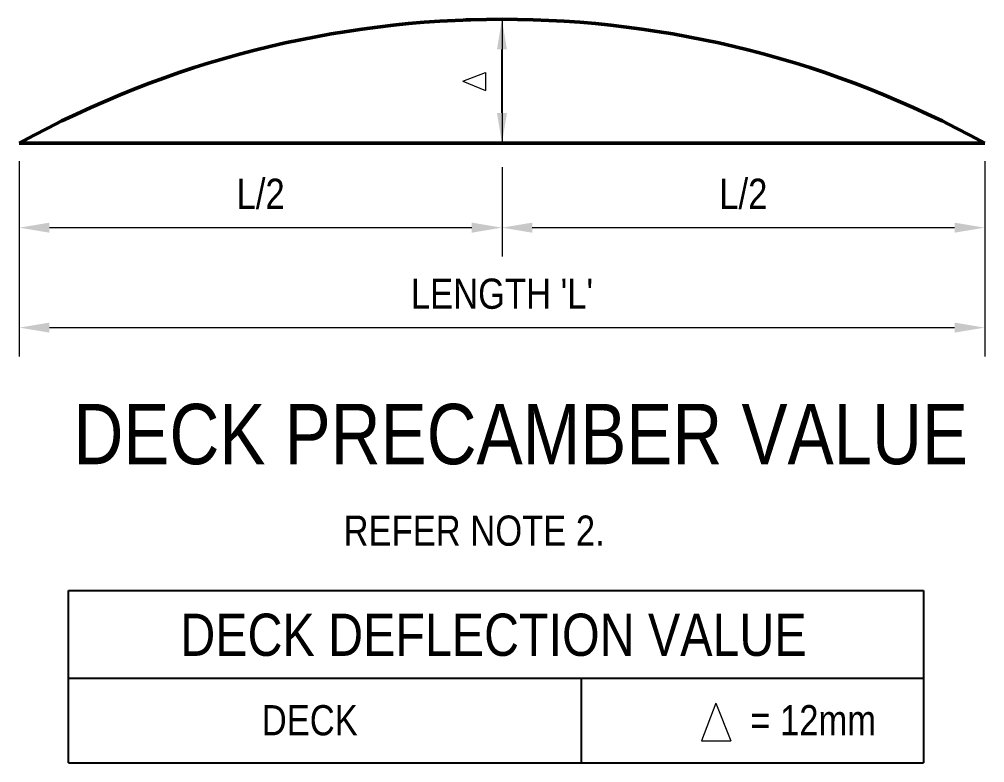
# Model space of a CAD drawing. Header units: metres. Extents: x 564 to 663, y 0 to 1694.
# Drawn here: x 662.8431 to 662.9231, y 0.1052 to 0.1668 of the extents above; entities that cross this region are included whole.
import ezdxf

# ---------------------------------------------------------------- set-up
doc = ezdxf.new("R2010")
doc.units = ezdxf.units.M
doc.layers.get('Defpoints').update_dxf_attribs({"color": 41})
for name, color, linetype, lineweight in [('D-BDGE', 7, 'Continuous', 13), ('D-ENHA-TEXT', 7, 'Continuous', 9), ('D-ENHA-TEXT-DIMS', 7, 'Continuous', 9)]:
    doc.layers.add(name, color=color, linetype=linetype, lineweight=lineweight)
doc.styles.add('Arial Narrow_2', font='ARIALN.TTF', dxfattribs={"height": 0.0025})
doc.styles.add('Arial Narrow_6', font='ARIALN.TTF', dxfattribs={"height": 0.0035})
doc.styles.add('Arial Narrow_7', font='ARIALN.TTF', dxfattribs={"height": 0.005})
doc.dimstyles.new('Dimension_Standard_O__mm__6', dxfattribs={"dimscale": 0.3048, "dimtxt": 0.002558577434045649, "dimasz": 0.008202099737532808, "dimexe": 0.007874015748031494, "dimexo": 0.004921259842519685, "dimgap": 0.004921259842519685, "dimtad": 1, "dimdec": 0, "dimlfac": 1000, "dimzin": 0, "dimdsep": 46, "dimtxsty": 'Arial Narrow_2', "dimsah": 1, "dimcen": 0.09, "dimaunit": 1, "dimadec": 4, "dimazin": 0, "dimtfac": 1, "dimtdec": 4, "dimtix": 1, "dimtmove": 0, "dimatfit": 3, "dimfxl": 1, "dimtvp": 1, "dimtfill": 1, "dimtolj": 1, "dimtzin": 0, "dimlwd": 18, "dimlwe": 18, "dimarcsym": 2})
doc.dimstyles.new('Dimension_Standard_T_REO', dxfattribs={"dimscale": 0.3048, "dimtxt": 0.002558577434045649, "dimasz": 0.008202099737532808, "dimexe": 0.00984251968503937, "dimexo": 0.0625, "dimgap": 0.003280839895013123, "dimtad": 1, "dimdec": 0, "dimlfac": 1000, "dimzin": 0, "dimdsep": 46, "dimtxsty": 'Arial Narrow_2', "dimsah": 1, "dimcen": 0.09, "dimaunit": 1, "dimadec": 4, "dimazin": 0, "dimtfac": 1, "dimtdec": 4, "dimtix": 1, "dimtmove": 0, "dimatfit": 3, "dimfxl": 0.00984251968503937, "dimfxlon": 1, "dimtvp": 1, "dimtolj": 1, "dimtzin": 0, "dimlwd": 25, "dimlwe": 25, "dimarcsym": 2})

# ---------------------------------------------------------------- blocks, each defined once
blk = doc.blocks.new('DIMBLOCK13-DRG-2871091 - DECK PRECAMBER VALUE')
at = {"layer": 'D-ENHA-TEXT-DIMS', "color": 0, "lineweight": 25, "transparency": 16777216}
for p, q in [((662.8830892081771, 0.166838725337308), (662.8800892081771, 0.166838725337308)), ((662.8830892081771, 0.164338725337308), (662.8830892081771, 0.1590764712382349)), ((662.8830892081771, 0.1565764712382349), (662.8800892081771, 0.1565764712382349))]:
    blk.add_line(p, q, dxfattribs=at)
at = {"layer": 'D-ENHA-TEXT-DIMS', "color": 0, "transparency": 16777216}
for points in [[(662.8826725415105, 0.164338725337308), (662.8835058748438, 0.164338725337308), (662.8830892081771, 0.166838725337308)], [(662.8826725415105, 0.1590764712382349), (662.8835058748438, 0.1590764712382349), (662.8830892081771, 0.1565764712382349)]]:
    blk.add_solid(points, dxfattribs=at)
at = {"layer": 'Defpoints', "color": 0, "transparency": 16777216}
for p in [(662.8860892081767, 0.166838725337308), (662.8830892081771, 0.1565764712382349), (662.8860892081767, 0.1565764712382349)]:
    blk.add_point(p, dxfattribs=at)
at = {"layer": 'D-ENHA-TEXT-DIMS', "color": 0, "lineweight": 25, "transparency": 16777216, "insert": (662.8806047265945, 0.1617075982875837), "char_height": 0.0025, "attachment_point": 5, "rotation": 90, "style": 'Arial Narrow_2'}
blk.add_mtext('\\A1;\u200e', dxfattribs=at)
blk = doc.blocks.new('DIMBLOCK14-DRG-2871091 - DECK PRECAMBER VALUE')
at = {"layer": 'D-ENHA-TEXT-DIMS', "color": 0, "lineweight": 18, "transparency": 16777216}
for p, q in [((662.8430926916224, 0.1550764712382347), (662.8430926916224, 0.1471678355496763)), ((662.8830926916223, 0.1545764712382349), (662.8830926916223, 0.1471678355496763)), ((662.8455926916224, 0.1495678355496763), (662.8805926916223, 0.1495678355496763))]:
    blk.add_line(p, q, dxfattribs=at)
at = {"layer": 'D-ENHA-TEXT-DIMS', "color": 0, "transparency": 16777216}
for points in [[(662.8455926916224, 0.149984502216343), (662.8455926916224, 0.1491511688830097), (662.8430926916224, 0.1495678355496763)], [(662.8805926916223, 0.149984502216343), (662.8805926916223, 0.1491511688830097), (662.8830926916223, 0.1495678355496763)]]:
    blk.add_solid(points, dxfattribs=at)
at = {"layer": 'Defpoints', "color": 0, "transparency": 16777216}
for p in [(662.8430926916224, 0.1565764712382347), (662.8830926916223, 0.1560764712382349), (662.8830926916223, 0.1495678355496763)]:
    blk.add_point(p, dxfattribs=at)
at = {"layer": 'D-ENHA-TEXT-DIMS', "color": 0, "lineweight": 18, "transparency": 16777216, "insert": (662.8630926916223, 0.152359615904383), "char_height": 0.0025, "width": 0.004776011210218545, "attachment_point": 5, "style": 'Arial Narrow_2', "bg_fill": 3, "box_fill_scale": 1.1, "bg_fill_color": 256, "bg_fill_true_color": 13158600, "bg_fill_transparency": 0}
blk.add_mtext('\\A1;L/2', dxfattribs=at)
blk = doc.blocks.new('DIMBLOCK15-DRG-2871091 - DECK PRECAMBER VALUE')
at = {"layer": 'D-ENHA-TEXT-DIMS', "color": 0, "lineweight": 18, "transparency": 16777216}
for p, q in [((662.8830926916223, 0.1545764712382349), (662.8830926916223, 0.1471678355496763)), ((662.9230926916223, 0.155076471238235), (662.9230926916223, 0.1471678355496763)), ((662.8855926916224, 0.1495678355496763), (662.9205926916222, 0.1495678355496763))]:
    blk.add_line(p, q, dxfattribs=at)
at = {"layer": 'D-ENHA-TEXT-DIMS', "color": 0, "transparency": 16777216}
for points in [[(662.8855926916224, 0.149984502216343), (662.8855926916224, 0.1491511688830097), (662.8830926916223, 0.1495678355496763)], [(662.9205926916222, 0.149984502216343), (662.9205926916222, 0.1491511688830097), (662.9230926916223, 0.1495678355496763)]]:
    blk.add_solid(points, dxfattribs=at)
at = {"layer": 'Defpoints', "color": 0, "transparency": 16777216}
for p in [(662.8830926916223, 0.1560764712382349), (662.9230926916223, 0.156576471238235), (662.9230926916223, 0.1495678355496763)]:
    blk.add_point(p, dxfattribs=at)
at = {"layer": 'D-ENHA-TEXT-DIMS', "color": 0, "lineweight": 18, "transparency": 16777216, "insert": (662.9030926916223, 0.152359615904383), "char_height": 0.0025, "width": 0.004776011210218545, "attachment_point": 5, "style": 'Arial Narrow_2', "bg_fill": 3, "box_fill_scale": 1.1, "bg_fill_color": 256, "bg_fill_true_color": 13158600, "bg_fill_transparency": 0}
blk.add_mtext('\\A1;L/2', dxfattribs=at)
blk = doc.blocks.new('DIMBLOCK16-DRG-2871091 - DECK PRECAMBER VALUE')
at = {"layer": 'D-ENHA-TEXT-DIMS', "color": 0, "lineweight": 18, "transparency": 16777216}
for p, q in [((662.8430926916224, 0.1550764712382347), (662.8430926916224, 0.1388839573346832)), ((662.9230926916223, 0.155076471238235), (662.9230926916223, 0.1388839573346832)), ((662.8455926916224, 0.1412839573346832), (662.9205926916222, 0.1412839573346832))]:
    blk.add_line(p, q, dxfattribs=at)
at = {"layer": 'D-ENHA-TEXT-DIMS', "color": 0, "transparency": 16777216}
for points in [[(662.8455926916224, 0.1417006240013499), (662.8455926916224, 0.1408672906680165), (662.8430926916224, 0.1412839573346832)], [(662.9205926916222, 0.1417006240013499), (662.9205926916222, 0.1408672906680165), (662.9230926916223, 0.1412839573346832)]]:
    blk.add_solid(points, dxfattribs=at)
at = {"layer": 'Defpoints', "color": 0, "transparency": 16777216}
for p in [(662.8430926916224, 0.1565764712382347), (662.9230926916223, 0.156576471238235), (662.9230926916223, 0.1412839573346832)]:
    blk.add_point(p, dxfattribs=at)
at = {"layer": 'D-ENHA-TEXT-DIMS', "color": 0, "lineweight": 18, "transparency": 16777216, "insert": (662.8830926916223, 0.1440774430099901), "char_height": 0.0025, "width": 0.01817808348379099, "attachment_point": 5, "style": 'Arial Narrow_2', "bg_fill": 3, "box_fill_scale": 1.1, "bg_fill_color": 256, "bg_fill_true_color": 13158600, "bg_fill_transparency": 0}
blk.add_mtext("\\A1;LENGTH 'L'", dxfattribs=at)

msp = doc.modelspace()

# ---------------------------------------------------------------- linework, layer by layer
at = {"layer": 'D-BDGE', "lineweight": 9}
msp.add_line((662.8830926916223, 0.1668387253373079), (662.8830926916223, 0.1565764712382349), dxfattribs=at)
at = {"layer": 'D-BDGE', "lineweight": 18}
for p, q in [((662.8798453243662, 0.1617101565797107), (662.881726084751, 0.1624321128499529)), ((662.881726084751, 0.1624321128499529), (662.881726084751, 0.1609502800597415)), ((662.8798453243662, 0.1617101565797107), (662.881726084751, 0.1609502800597415)), ((662.9008125783142, 0.1101448114487324), (662.8996206585074, 0.1070397541939649)), ((662.9008125783142, 0.1101448114487324), (662.9020671028778, 0.1070397541939649)), ((662.8996206585074, 0.1070397541939649), (662.9020671028778, 0.1070397541939649))]:
    msp.add_line(p, q, dxfattribs=at)
at = {"layer": 'D-BDGE', "lineweight": 50}
msp.add_line((662.8430926916224, 0.156576471238235), (662.9230926916223, 0.1565764712382347), dxfattribs=at)
at = {"layer": 'D-BDGE', "lineweight": 25}
for p, q in [((662.8471626368491, 0.1194810527263146), (662.9180278819595, 0.1194810527263146)), ((662.8471626368491, 0.1052188132571775), (662.8471626368491, 0.1194810527263146)), ((662.9180278819595, 0.1194810527263146), (662.9180278819595, 0.1052188132571772)), ((662.8471626368491, 0.1122188132571775), (662.9180278819595, 0.1122188132571773)), ((662.8896626368492, 0.1122188132571773), (662.8896626368492, 0.1052188132571773)), ((662.8471626368491, 0.1052188132571775), (662.9180278819595, 0.1052188132571772))]:
    msp.add_line(p, q, dxfattribs=at)
at = {"layer": 'D-BDGE', "lineweight": 50}
msp.add_arc((662.8830926916223, 0.0837520154034749), 0.0830867099337929, 61.22150277477763, 118.7784972252225, dxfattribs=at)

# ---------------------------------------------------------------- texts
at = {"layer": 'D-ENHA-TEXT', "attachment_point": 1, "bg_fill": 3, "box_fill_scale": 1, "bg_fill_color": 256, "bg_fill_true_color": 13158600, "bg_fill_transparency": 0}
for s, insert, char_height, style in [('DECK PRECAMBER VALUE', (662.8475820898498, 0.1349595932759551), 0.005, 'Arial Narrow_7'), ('REFER NOTE 2.', (662.8699665421584, 0.1257035969610492), 0.0025, 'Arial Narrow_2'), ('DECK DEFLECTION VALUE', (662.8564388982902, 0.1175737751391646), 0.0035, 'Arial Narrow_6'), ('DECK', (662.8631861843511, 0.1099902280117339), 0.0025, 'Arial Narrow_2'), ('= 12mm', (662.9036658820783, 0.1099902280117339), 0.0025, 'Arial Narrow_2')]:
    msp.add_mtext(s, dxfattribs=dict(at, insert=insert, char_height=char_height, style=style))

# ---------------------------------------------------------------- dimensions: what is measured, and where the dimension line sits
at = {"layer": 'D-ENHA-TEXT-DIMS', "lineweight": 25}
dim = msp.add_linear_dim(base=(662.8830892081771, 0.1565764712382349), p1=(662.8860892081765, 0.1668387253373079), p2=(662.8860892081765, 0.1565764712382349), angle=89.99999999999991, text='\u200e', dimstyle='Dimension_Standard_T_REO', override={"dimpost": '<>', "dimfxl": 0.01026225409907305}, dxfattribs=at)
dim.commit()
dim.dimension.update_dxf_attribs({"geometry": 'DIMBLOCK13-DRG-2871091 - DECK PRECAMBER VALUE', "text_midpoint": (662.8806047265945, 0.1617075982875837)})

# ---------------------------------------------------------------- next in the draw order: dimensions: what is measured, and where the dimension line sits
at = {"layer": 'D-ENHA-TEXT-DIMS', "lineweight": 18}
dim = msp.add_linear_dim(base=(662.8830926916223, 0.1495678355496763), p1=(662.8430926916224, 0.1565764712382347), p2=(662.8830926916223, 0.1560764712382349), text='L/2', dimstyle='Dimension_Standard_O__mm__6', override={"dimpost": '<>', "dimfxl": 0.04000312487790284}, dxfattribs=at)
dim.commit()
dim.dimension.update_dxf_attribs({"geometry": 'DIMBLOCK14-DRG-2871091 - DECK PRECAMBER VALUE', "text_midpoint": (662.8630926916223, 0.152359615904383)})

# ---------------------------------------------------------------- next in the draw order: dimensions: what is measured, and where the dimension line sits
dim = msp.add_linear_dim(base=(662.9230926916223, 0.1495678355496763), p1=(662.8830926916223, 0.1560764712382349), p2=(662.9230926916223, 0.156576471238235), text='L/2', dimstyle='Dimension_Standard_O__mm__6', override={"dimpost": '<>', "dimfxl": 0.04000312487790285}, dxfattribs=at)
dim.commit()
dim.dimension.update_dxf_attribs({"geometry": 'DIMBLOCK15-DRG-2871091 - DECK PRECAMBER VALUE', "text_midpoint": (662.9030926916223, 0.152359615904383)})

# ---------------------------------------------------------------- next in the draw order: dimensions: what is measured, and where the dimension line sits
dim = msp.add_linear_dim(base=(662.9230926916223, 0.1412839573346832), p1=(662.8430926916224, 0.1565764712382347), p2=(662.9230926916223, 0.156576471238235), text="LENGTH 'L'", dimstyle='Dimension_Standard_O__mm__6', override={"dimpost": '<>', "dimfxl": 0.07999999999992724}, dxfattribs=at)
dim.commit()
dim.dimension.update_dxf_attribs({"geometry": 'DIMBLOCK16-DRG-2871091 - DECK PRECAMBER VALUE', "text_midpoint": (662.8830926916223, 0.1440774430099901)})

doc.saveas('drawing.dxf')
